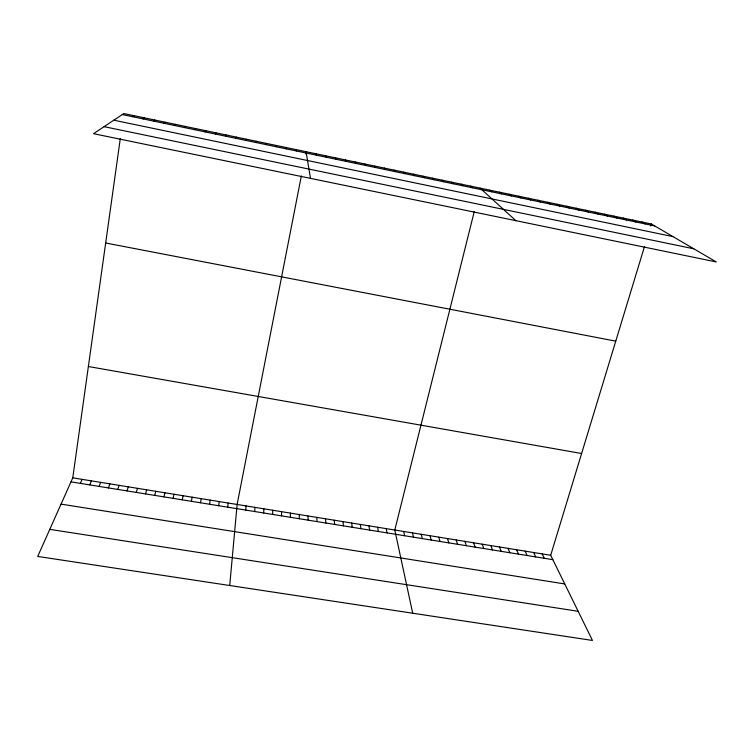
<?xml version="1.0" encoding="UTF-8"?>
<svg xmlns="http://www.w3.org/2000/svg" width="754" height="754" viewBox="0 0 754 754"><rect width="100%" height="100%" fill="white"/><g stroke="black" fill="none" stroke-linecap="round" stroke-linejoin="round"><path stroke-width="1.13" d="M281.562 515.868L281.572 511.674M272.637 514.435L272.722 510.241M263.702 512.984L263.853 508.809M276.237 146.757L276.294 145.465M254.729 511.542L254.965 507.367M245.747 510.09L246.049 505.925M229.725 585.519L237.124 504.473L301.336 175.955M227.717 507.178L228.17 503.022M266.162 144.655L266.313 143.383M218.669 505.717L219.197 501.57M644.472 246.652L550.684 555.274L592.456 640.448L37.7 556.433L72.77 477.848L120.291 138.651M209.603 504.247L210.206 500.109M200.507 502.786L201.195 498.648M191.393 501.316L192.157 497.188M305.643 153.92L306.077 151.705L310.478 178.368M256.058 142.534L256.303 141.281M182.261 499.836L183.099 495.717M173.109 498.356L174.023 494.247M163.929 496.877L164.928 492.777M474.257 211.582L394.794 530.024L412.711 613.228M154.74 495.387L155.805 491.297M245.927 140.423L246.266 139.188M145.522 493.908L146.672 489.817M136.276 492.409L137.511 488.338M650.74 226.04L651.362 223.976L123.816 113.552L93.515 133.684L716.3 261.949L651.362 223.976M127.011 490.92L128.321 486.848M117.728 489.412L119.123 485.359M235.776 138.293L236.209 137.077M108.425 487.913L109.895 483.861M99.094 486.405L100.65 482.362M89.745 484.897L91.375 480.863M80.376 483.38L82.092 479.356M225.587 136.163L226.125 134.966M215.38 134.033L216.012 132.855M205.145 131.893L205.87 130.725M194.89 129.745L195.71 128.604M184.598 127.596L185.522 126.465M174.278 125.437L175.305 124.335M163.938 123.27L165.06 122.186M153.571 121.102L154.787 120.037M143.166 118.934L144.485 117.878M132.742 116.747L134.165 115.72M49.783 529.365L578.158 611.296M61.046 504.124L564.746 583.945M70.98 481.872L552.842 559.675M72.77 477.848L550.684 555.274M88.369 366.51L581.607 453.512M105.673 242.995L615.754 341.147M113.816 120.197L672.973 236.615M104.09 126.663L693.821 248.801M122.289 114.561L654.661 225.898M642.059 222.025L645.273 223.938M632.719 220.074L635.858 221.968M623.37 218.113L626.423 219.998M613.982 216.153L616.961 218.019M604.576 214.183L607.479 216.03M595.151 212.204L597.969 214.042M585.698 210.225L588.431 212.053M576.226 208.245L578.874 210.055M566.725 206.257L569.289 208.047M557.197 204.259L559.685 206.04M547.649 202.261L550.052 204.023M538.073 200.262L540.392 202.006M528.479 198.255L530.712 199.98M518.846 196.238L521.005 197.944M509.204 194.221L511.269 195.917M499.525 192.195L501.514 193.872M489.827 190.159L491.731 191.827M480.109 188.123L515.859 220.668M470.647 186.144L472.372 187.774M461.165 184.165L462.805 185.776M451.655 182.176L453.211 183.769M442.117 180.178L443.588 181.761M432.56 178.18L433.946 179.744M422.975 176.172L424.276 177.718M413.371 174.155L414.587 175.691M403.748 172.148L404.87 173.656M394.088 170.121L395.124 171.62M384.408 168.095L385.36 169.584M374.71 166.069L375.558 167.529M364.974 164.033L365.747 165.475M542.192 553.898L544.284 558.29M355.228 161.987L355.897 163.42M533.681 552.522L535.708 556.914M525.152 551.136L527.112 555.519M516.603 549.751L518.488 554.133M508.026 548.365L509.855 552.739M345.445 159.942L346.029 161.356M499.44 546.97L501.193 551.334M490.826 545.576L492.513 549.939M482.202 544.181L483.823 548.535M473.55 542.776L475.105 547.121M335.643 157.888L336.143 159.282M464.879 541.372L466.358 545.707M456.189 539.968L457.603 544.294M447.48 538.554L448.828 542.88M438.753 537.14L440.025 541.457M325.813 155.833L326.218 157.209M429.997 535.726L431.203 540.034M421.232 534.303L422.363 538.61M412.438 532.88L413.503 537.178M403.626 531.447L404.625 535.745M315.964 153.769L316.275 155.136M386.199 528.629L387.056 532.908M377.594 527.235L378.376 531.504M368.96 525.83L369.677 530.1M360.308 524.435L360.959 528.695M351.647 523.031L352.212 527.282M342.957 521.617L343.456 525.868M334.248 520.213L334.672 524.445M296.181 149.631L296.303 150.96M325.511 518.799L325.869 523.031M316.765 517.376L317.048 521.598M308 515.962L308.207 520.175M299.206 514.53L299.347 518.743M286.247 147.548L286.284 148.858M290.403 513.106L290.469 517.31"/></g></svg>
